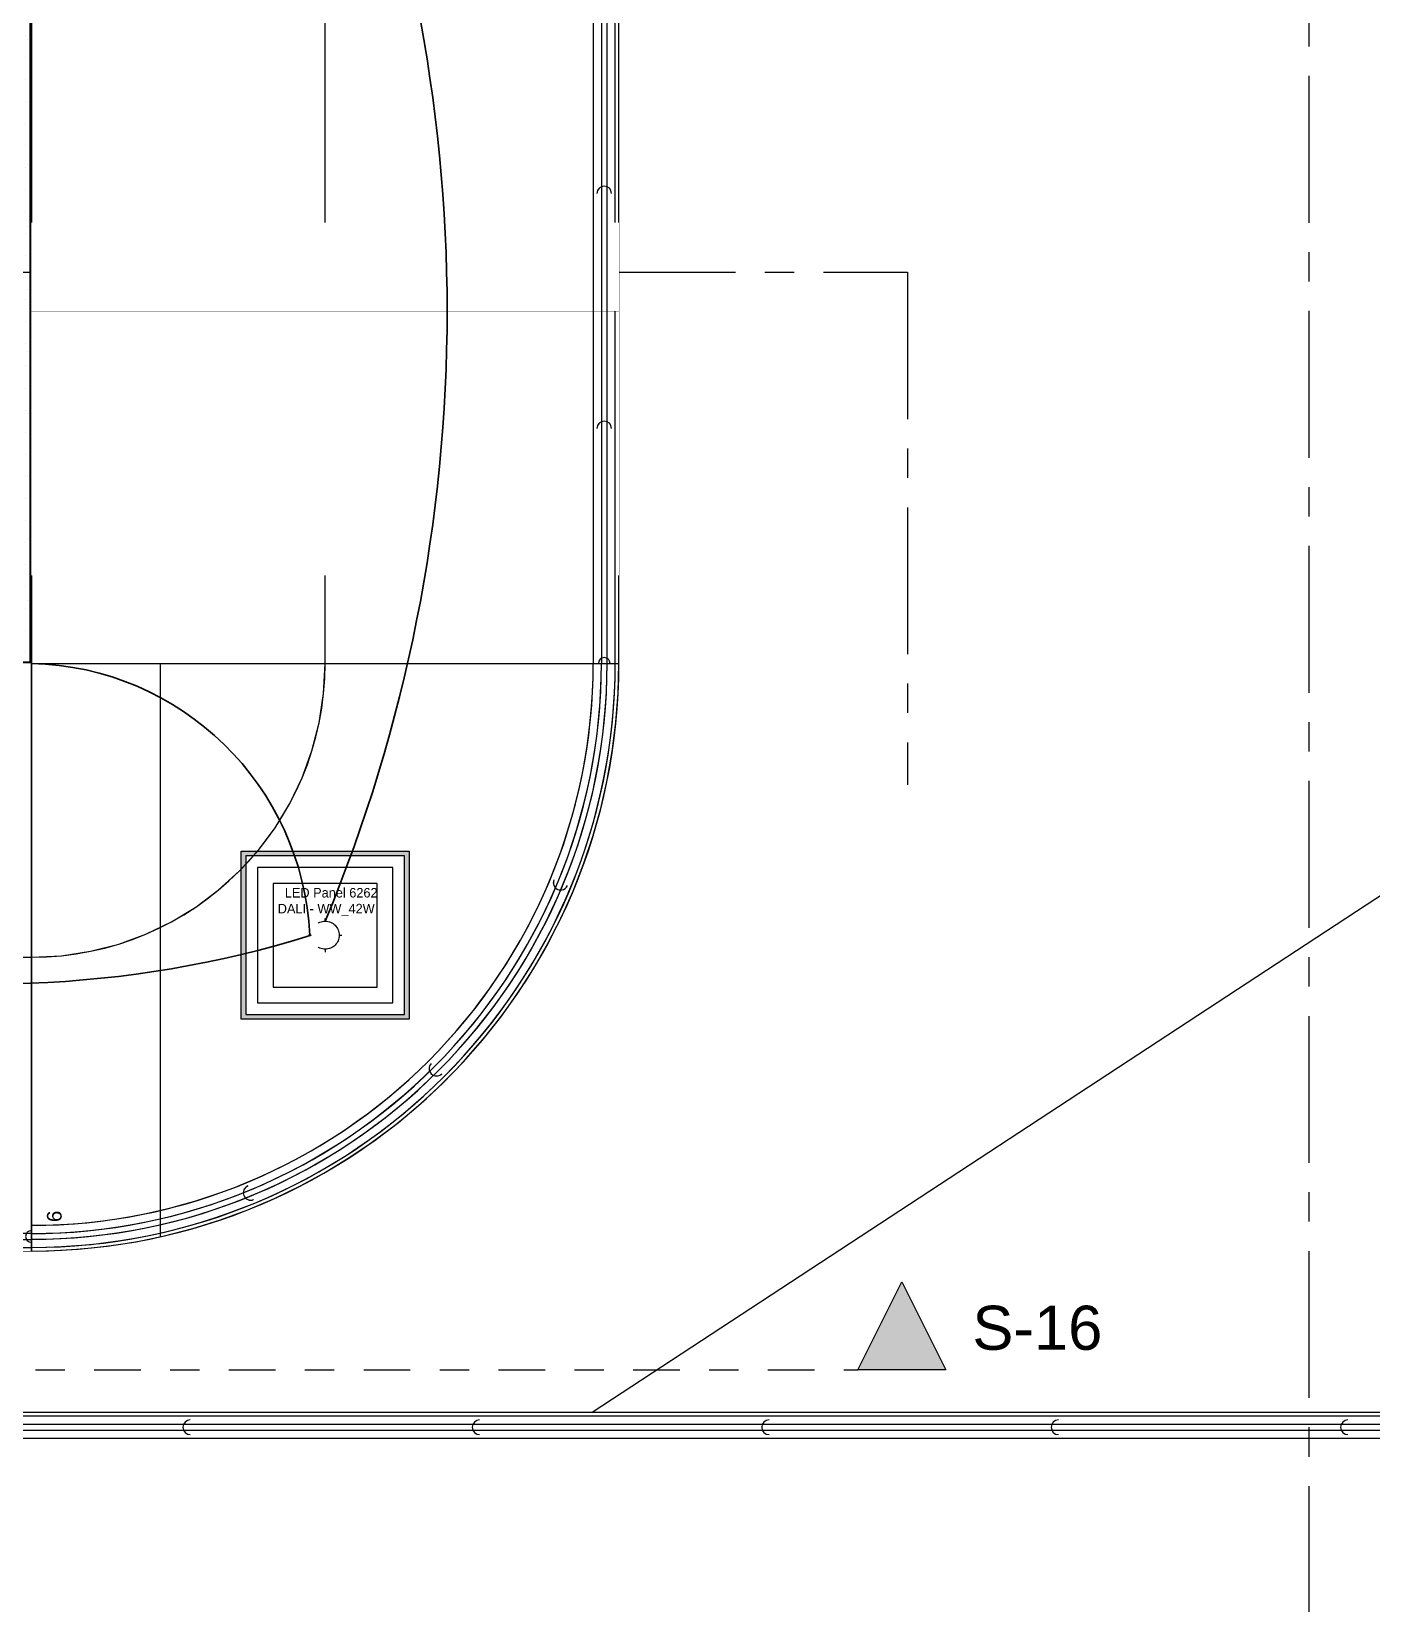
# Model space of a CAD drawing. Header units: inches. Extents: x -38 to 5698, y -33 to 92.
# Drawn here: x 303.47 to 308.03, y 19.15 to 24.5 of the extents above; entities that cross this region are included whole.
import ezdxf
from ezdxf.lldxf.tags import DXFTag

# ---------------------------------------------------------------- set-up
doc = ezdxf.new("R2010")
doc.units = ezdxf.units.IN
doc.header["$MEASUREMENT"] = 0
doc.set_wipeout_variables(frame=1)
for name, pattern in [('ACAD_ISO04W100', [30, 24, -3, 0, -3]), ('DASHED', [0.75, 0.5, -0.25]), ('Punto & Raya', [0.65, 0.5, -0.075, 0, -0.075]), ('Punto & Rayas', [0.335139, 0.15875, -0.088194, 0, -0.088194]), ('Raya Pequeña', [0.141111, 0.070556, -0.070556]), ('Wipeout_Contour', [1, 0, -1])]:
    doc.linetypes.add(name, pattern=pattern)
for name, color, linetype in [('02 _ ARQ _ ALB _ Ejes Generales', 7, 'Continuous'), ('02 _ ARQ _ ZON _ Espacio.3D', 7, 'Continuous'), ('08 _ STR _ EXT _ 07 Losa Aligerada', 7, 'Continuous'), ('08 _ STR _ EXT _ 11 Escaleras', 7, 'Continuous'), ('08 _ STR _ EXT _ 12 Ascensor', 7, 'Continuous'), ('Dibujo 2D - General', 7, 'Continuous'), ('Interior - Escaleras & Barandillas', 7, 'Continuous'), ('Marcador - Secciones', 251, 'Continuous')]:
    doc.layers.add(name, color=color, linetype=linetype)
for name, color, linetype, lineweight in [('ALUMBRADO_PVC', 6, 'PVC1', 30), ('Luminaria', 9, 'Continuous', 9), ('Luminarias', 5, 'Continuous', 20)]:
    doc.layers.add(name, color=color, linetype=linetype, lineweight=lineweight)
doc.styles.add('Estilo_Generado_3', font='arial.ttf')
doc.styles.add('{18b73a54-fa43-428c-adcb-c1c7bbdf2c84}', font='Simplex.shx')
tags = doc.linetypes.add('PVC1', pattern='A,1,-0.19772,["PVC",{18b73a54-fa43-428c-adcb-c1c7bbdf2c84},S=0.13,R=0,X=0,Y=-0.061851],-0.507647', length=1.705367).pattern_tags.tags
tags[6] = DXFTag(74, 10)
pattern_1 = [(0, (277.50004, 6e-09), (0, 0.3897114), [0.024375, -0.200625]), (0, (277.61254, 0.19486), (0, 0.3897114), [0.024375, -0.200625]), (60, (277.50004, 6e-09), (-0.3375, 0.1948557), [0.024375, -0.200625]), (60, (277.72504, 6e-09), (-0.3375, 0.1948557), [0.024375, -0.200625]), (120, (277.5244, 6e-09), (0.3375, 0.1948557), [0.024375, -0.200625]), (120, (277.7494, 6e-09), (0.3375, 0.1948557), [0.024375, -0.200625]), (0, (277.50004, 0.0375), (0, 0.075), [0, -0.075, 0, -0.1125]), (45, (277.53754, 0.0375), (-0.05303301, 0.05303301), [0, -0.05625, 0, -0.09375])]

# ---------------------------------------------------------------- blocks, each defined once
blk = doc.blocks.new('*U268')
at = {"layer": 'Luminarias', "linetype": 'DASHED', "lineweight": 0, "ltscale": 0.05}
blk.add_lwpolyline([(0, -0.005), (0, 0.005)], dxfattribs=at)
blk = doc.blocks.new('*U269')
at = {"color": 0, "linetype": 'ByBlock', "lineweight": -2, "transparency": 16777216}
blk.add_blockref('*U268', (0, 0.055), dxfattribs=at)
for p, rotation in [((-0.055, 0), 90), ((0.055, 0), 270), ((0, -0.055), 180)]:
    blk.add_blockref('*U268', p, dxfattribs=dict(at, rotation=rotation))
blk = doc.blocks.new('PANEL CUADRAD 60X60 AD')
at = {"layer": 'Luminarias'}
h = blk.add_hatch(dxfattribs=at)
h.set_pattern_fill('DOTS', color=6, scale=0.0015)
h.set_pattern_definition([(0, (-2127.458864, -786.8599919), (0.001190625, 0.00238125), [0, -0.00238125])])
h.paths.add_polyline_path([(-0.3, 0.3), (-0.3, -0.3), (0.3, -0.3), (0.3, 0.3)])
h.paths.add_polyline_path([(0.283, 0.283), (0.283, -0.283), (-0.283, -0.283), (-0.283, 0.283)], flags=16)
h.paths.add_polyline_path([(0.2415, 0.2415), (0.2415, -0.2415), (-0.2415, -0.2415), (-0.2415, 0.2415)], flags=0)
h.paths.add_polyline_path([(0.1851, 0.1851), (0.1851, -0.1851), (-0.1851, -0.1851), (-0.1851, 0.1851)], flags=0)
h.paths.add_polyline_path([(0.05, 0, -1), (-0.05, 0, -1)], flags=0)
h.paths.add_polyline_path([(-0.1815, 0.0591), (0.2115, 0.0591), (0.2115, 0.1859), (-0.1815, 0.1859)], flags=8)
at = {"layer": 'Luminarias', "color": 6, "lineweight": 0}
for points in [[(-0.3, 0.3), (0.3, 0.3), (0.3, -0.3), (-0.3, -0.3)], [(-0.283, -0.283), (0.283, -0.283), (0.283, 0.283), (-0.283, 0.283)], [(-0.2415, -0.2415), (0.2415, -0.2415), (0.2415, 0.2415), (-0.2415, 0.2415)], [(-0.1851, -0.1851), (0.1851, -0.1851), (0.1851, 0.1851), (-0.1851, 0.1851)]]:
    blk.add_lwpolyline(points, close=True, dxfattribs=at)
at = {"layer": 'Luminarias', "color": 6}
blk.add_lwpolyline([(-0.3, 0.3), (0.3, 0.3), (0.3, -0.3), (-0.3, -0.3)], close=True, dxfattribs=at)
at = {"layer": 'Luminarias', "color": 6, "linetype": 'DASHED', "lineweight": 0, "ltscale": 0.01}
blk.add_circle((0, 0), 0.05, dxfattribs=at)
at = {"color": 6}
blk.add_blockref('*U269', (0, 0), dxfattribs=at)
at = {"layer": 'Luminarias', "color": 6, "insert": (-0.1693, 0.1686), "char_height": 0.034, "width": 0.456812, "attachment_point": 1}
blk.add_mtext('  LED Panel 6262 DALI - WW_42W {\\Ftxt|c0;\\C4;\\P} ', dxfattribs=at)

msp = doc.modelspace()

# ---------------------------------------------------------------- hatches: boundary and pattern name
at = {"layer": '08 _ STR _ EXT _ 12 Ascensor', "linetype": 'Continuous', "lineweight": 9}
h = msp.add_hatch(dxfattribs=at)
h.set_pattern_fill('HORMIGÓN_EN_MASA_0002', style=0, pattern_type=2)
h.set_pattern_definition(pattern_1)
h.paths.add_polyline_path([(303.22, 24.5), (303.47, 24.5), (303.47, 24.75)])
h = msp.add_hatch(dxfattribs=at)
h.set_pattern_fill('HORMIGÓN_EN_MASA_0002', style=0, pattern_type=2)
h.set_pattern_definition(pattern_1)
h.paths.add_polyline_path([(303.22, 24.5), (303.22, 22.6), (303.47, 22.6), (303.47, 24.5)])
h = msp.add_hatch(dxfattribs=at)
h.set_pattern_fill('HORMIGÓN_EN_MASA_0002', style=0, pattern_type=2)
h.set_pattern_definition(pattern_1)
h.paths.add_polyline_path([(303.22, 22.6), (303.47, 22.35), (303.47, 22.6)])
h = msp.add_hatch(dxfattribs=at)
h.set_pattern_fill('HORMIGÓN_EN_MASA_0002', style=0, pattern_type=2)
h.set_pattern_definition(pattern_1)
h.paths.add_polyline_path([(303.22, 22.35), (303.47, 22.35), (303.22, 22.6)])
at = {"layer": 'Marcador - Secciones', "linetype": 'Continuous', "lineweight": 20}
msp.add_hatch(color=152, dxfattribs=at).paths.add_polyline_path([(306.5833, 19.9456), (306.4333, 20.2456), (306.2833, 19.9456)])

# ---------------------------------------------------------------- linework, layer by layer
at = {"layer": '02 _ ARQ _ ALB _ Ejes Generales', "color": 251, "linetype": 'Punto & Raya', "lineweight": 13}
msp.add_line((307.82, 3.05), (307.82, 44.9), dxfattribs=at)
at = {"layer": '02 _ ARQ _ ZON _ Espacio.3D', "color": 254, "linetype": 'Continuous', "lineweight": 0, "flags": 128}
msp.add_lwpolyline([(300.57, 24.85), (301.07, 24.85), (301.07, 26.75, -0.137976), (303.0252, 27.3), (316.82, 27.3, -1), (316.82, 19.8), (303.0252, 19.8, -0.137981), (301.07, 20.35), (301.07, 22.25), (300.57, 22.25), (300.57, 22.7), (301.07, 22.7), (301.07, 24.4), (300.57, 24.4)], format="xyb", close=True, dxfattribs=at)
at = {"layer": '08 _ STR _ EXT _ 07 Losa Aligerada', "color": 254, "linetype": 'Continuous', "lineweight": 18, "flags": 128}
msp.add_lwpolyline([(303.0252, 19.8, -0.137981), (301.07, 20.35), (301.07, 22.3499), (301.07, 22.6), (301.07, 24.5), (301.07, 24.7499), (301.07, 26.75, -0.137981), (303.0252, 27.3), (316.82, 27.3, -1), (316.82, 19.8)], format="xyb", close=True, dxfattribs=at)
at = {"layer": '08 _ STR _ EXT _ 11 Escaleras', "color": 161, "linetype": 'ACAD_ISO04W100', "lineweight": 13}
for p, q in [((305.47, 23.55), (303.47, 23.55)), ((305.47, 22.95), (303.47, 22.95)), ((305.47, 22.35), (302.6744, 22.35)), ((302.9744, 21.35), (303.47, 21.35))]:
    msp.add_line(p, q, dxfattribs=at)
at = {"layer": '08 _ STR _ EXT _ 12 Ascensor', "color": 7, "linetype": 'Continuous', "lineweight": 80, "flags": 128}
for points in [[(303.47, 22.35), (303.47, 24.75)], [(301.07, 22.35), (303.47, 22.35)]]:
    msp.add_lwpolyline(points, dxfattribs=at)
at = {"layer": 'Dibujo 2D - General', "color": 252, "linetype": 'Continuous', "lineweight": 13}
msp.add_line((316.82, 27.3), (305.3789, 19.8), dxfattribs=at)
at = {"layer": 'Interior - Escaleras & Barandillas', "color": 161, "linetype": 'Continuous', "lineweight": 13}
for p, q in [((316.82, 19.7875), (303.0252, 19.7875)), ((316.82, 19.7598), (303.0252, 19.7598)), ((303.0252, 19.7403), (316.82, 19.7403)), ((303.0252, 19.7125), (316.82, 19.7125))]:
    msp.add_line(p, q, dxfattribs=at)
at = {"layer": 'Interior - Escaleras & Barandillas', "color": 161, "linetype": 'Continuous', "lineweight": 13, "flags": 128}
for points in [[(305.2485, 21.6133, 1), (305.2947, 21.5942)], [(305.2486, 21.6132, 1), (305.2948, 21.5941)], [(304.8312, 20.9888, 1), (304.8666, 20.9535)], [(304.8313, 20.9885, 1), (304.8667, 20.9532)], [(304.2067, 20.5715, 1), (304.2258, 20.5253)], [(304.2068, 20.5711, 1), (304.2259, 20.5249)], [(304.0105, 19.775, 1), (304.0105, 19.725, 1)], [(304.9958, 19.775, 1), (304.9958, 19.725, 1)], [(305.9812, 19.775, 1), (305.9812, 19.725, 1)], [(306.9665, 19.775, 1), (306.9665, 19.725, 1)], [(307.9519, 19.775, 1), (307.9519, 19.725, 1)]]:
    msp.add_lwpolyline(points, format="xyb", dxfattribs=at)
at = {"layer": 'Marcador - Secciones', "color": 251, "linetype": 'Punto & Raya', "lineweight": 13}
for p, q in [((282.1667, 23.6815), (306.4526, 23.6815)), ((306.4526, 23.6815), (306.4526, 21.9367))]:
    msp.add_line(p, q, dxfattribs=at)
at = {"layer": 'Marcador - Secciones', "color": 251, "linetype": 'Punto & Rayas', "lineweight": 13}
msp.add_line((300.0136, 19.9456), (306.2833, 19.9456), dxfattribs=at)
at = {"layer": 'Marcador - Secciones', "color": 152, "linetype": 'Continuous', "lineweight": 20, "flags": 128}
msp.add_lwpolyline([(306.5833, 19.9456), (306.2833, 19.9456), (306.4333, 20.2456)], close=True, dxfattribs=at)

# ---------------------------------------------------------------- block references
at = {"layer": 'Luminaria', "xscale": 0.9538673662839494, "yscale": 0.9538673662839494, "zscale": 0.9538673662839494}
msp.add_blockref('PANEL CUADRAD 60X60 AD', (304.47, 21.425), dxfattribs=at)

# ---------------------------------------------------------------- texts
at = {"layer": '08 _ STR _ EXT _ 11 Escaleras', "color": 161, "lineweight": 13, "insert": (303.5475, 20.4875), "char_height": 0.05, "attachment_point": 4, "rotation": 270, "style": 'Estilo_Generado_3'}
msp.add_mtext('\\A1;{\\pql;\\fArial|b0|i0|c0|p34;9}', dxfattribs=at)
at = {"layer": 'Marcador - Secciones', "color": 152, "lineweight": 20, "insert": (306.6733, 20.0117), "char_height": 0.15, "attachment_point": 7, "style": 'Estilo_Generado_3'}
msp.add_mtext('\\A1;{\\pql;\\pt0;\\fArial|b0|i0|c0|p34;S-16}', dxfattribs=at)

# ---------------------------------------------------------------- next in the draw order: wipeouts: each hides what was drawn before it
at = {"color": 254, "linetype": 'Wipeout_Contour', "lineweight": 0, "ltscale": 3325.537391}
msp.add_wipeout([(305.47, 24.45), (303.47, 24.45), (303.47, 24.15), (305.47, 24.15)], dxfattribs=at).dxf.layer = '08 _ STR _ EXT _ 11 Escaleras'
at = {"color": 254, "linetype": 'Wipeout_Contour', "lineweight": 0, "ltscale": 3325.334741}
msp.add_wipeout([(303.47, 22.35), (305.47, 22.35), (305.47, 22.65), (303.47, 22.65)], dxfattribs=at).dxf.layer = '08 _ STR _ EXT _ 11 Escaleras'

# ---------------------------------------------------------------- next in the draw order: linework, layer by layer
at = {"layer": '08 _ STR _ EXT _ 11 Escaleras', "color": 161, "linetype": 'ACAD_ISO04W100', "lineweight": 13}
for p, q in [((303.47, 26.75), (303.47, 22.35)), ((303.47, 24.45), (305.47, 24.45)), ((303.47, 20.3496), (303.47, 22.35))]:
    msp.add_line(p, q, dxfattribs=at)
at = {"layer": '08 _ STR _ EXT _ 11 Escaleras', "color": 161, "linetype": 'Continuous', "lineweight": 13}
for p, q in [((303.9098, 22.35), (303.47, 22.35)), ((303.9098, 20.3989), (303.9098, 22.35)), ((305.47, 22.35), (303.9098, 22.35))]:
    msp.add_line(p, q, dxfattribs=at)
at = {"layer": '08 _ STR _ EXT _ 11 Escaleras', "color": 161, "linetype": 'ACAD_ISO04W100', "lineweight": 13}
for centre, radius, start, end in [((303.47, 22.3496), 2, 268.7994, 0.0126), ((303.47, 22.35), 1, 270, 0)]:
    msp.add_arc(centre, radius, start, end, dxfattribs=at)
at = {"layer": '08 _ STR _ EXT _ 11 Escaleras', "color": 167, "linetype": 'Continuous', "lineweight": 18}
msp.add_arc((303.47, 22.35), 2, 270, 0, dxfattribs=at)

# ---------------------------------------------------------------- next in the draw order: texts
at = {"layer": '08 _ STR _ EXT _ 11 Escaleras', "color": 161, "lineweight": 13, "char_height": 0.05, "attachment_point": 4, "style": 'Estilo_Generado_3'}
for s, insert in [('\\A1;{\\pql;\\fArial|b0|i0|c0|p34;16}', (305.2941, 24.2274)), ('\\A1;{\\pql;\\fArial|b0|i0|c0|p34;10}', (305.2941, 22.4274))]:
    msp.add_mtext(s, dxfattribs=dict(at, insert=insert))

# ---------------------------------------------------------------- next in the draw order: wipeouts: each hides what was drawn before it
at = {"color": 254, "linetype": 'Wipeout_Contour', "lineweight": 0, "ltscale": 3325.40056}
msp.add_wipeout([(305.47, 23.25), (303.47, 23.25), (303.47, 22.95), (305.47, 22.95)], dxfattribs=at).dxf.layer = '08 _ STR _ EXT _ 11 Escaleras'

# ---------------------------------------------------------------- next in the draw order: linework, layer by layer
at = {"layer": '08 _ STR _ EXT _ 11 Escaleras', "color": 161, "linetype": 'Continuous', "lineweight": 13}
msp.add_line((303.47, 25.1897), (303.47, 22.35), dxfattribs=at)
at = {"layer": '08 _ STR _ EXT _ 11 Escaleras', "color": 161, "linetype": 'ACAD_ISO04W100', "lineweight": 13}
msp.add_line((305.47, 23.25), (303.47, 23.25), dxfattribs=at)

# ---------------------------------------------------------------- next in the draw order: texts
at = {"layer": '08 _ STR _ EXT _ 11 Escaleras', "color": 161, "lineweight": 13, "insert": (305.2941, 23.0279), "char_height": 0.05, "attachment_point": 4, "style": 'Estilo_Generado_3'}
msp.add_mtext('\\A1;{\\pql;\\fArial|b0|i0|c0|p34;12}', dxfattribs=at)

# ---------------------------------------------------------------- next in the draw order: wipeouts: each hides what was drawn before it
at = {"color": 254, "linetype": 'Wipeout_Contour', "lineweight": 0, "ltscale": 3325.46811}
msp.add_wipeout([(305.47, 23.85), (303.47, 23.85), (303.47, 23.55), (305.47, 23.55)], dxfattribs=at).dxf.layer = '08 _ STR _ EXT _ 11 Escaleras'
at = {"color": 254, "linetype": 'Wipeout_Contour', "lineweight": 0, "ltscale": 3318.07308}
msp.add_wipeout([(301.7744, 22.35), (302.3744, 20.35), (303.47, 20.35), (303.47, 22.35)], dxfattribs=at).dxf.layer = '08 _ STR _ EXT _ 11 Escaleras'

# ---------------------------------------------------------------- next in the draw order: linework, layer by layer
at = {"layer": '08 _ STR _ EXT _ 11 Escaleras', "color": 161, "linetype": 'ACAD_ISO04W100', "lineweight": 13}
for p, q in [((305.47, 22.35), (305.47, 24.75)), ((303.47, 23.85), (305.47, 23.85))]:
    msp.add_line(p, q, dxfattribs=at)
at = {"layer": '08 _ STR _ EXT _ 11 Escaleras', "color": 167, "linetype": 'Continuous', "lineweight": 18}
msp.add_line((305.47, 23.85), (303.47, 23.85), dxfattribs=at)
at = {"layer": '08 _ STR _ EXT _ 11 Escaleras', "color": 161, "linetype": 'Continuous', "lineweight": 13}
msp.add_line((303.47, 22.35), (301.7744, 22.35), dxfattribs=at)
at = {"layer": 'Interior - Escaleras & Barandillas', "color": 161, "linetype": 'Raya Pequeña', "lineweight": 13}
msp.add_line((303.47, 20.4371), (302.7932, 20.4372), dxfattribs=at)

# ---------------------------------------------------------------- next in the draw order: texts
at = {"layer": '08 _ STR _ EXT _ 11 Escaleras', "color": 161, "lineweight": 13, "insert": (305.2941, 23.6279), "char_height": 0.05, "attachment_point": 4, "style": 'Estilo_Generado_3'}
msp.add_mtext('\\A1;{\\pql;\\fArial|b0|i0|c0|p34;14}', dxfattribs=at)

# ---------------------------------------------------------------- next in the draw order: wipeouts: each hides what was drawn before it
at = {"color": 254, "linetype": 'Wipeout_Contour', "lineweight": 0, "ltscale": 3325.434119}
msp.add_wipeout([(305.47, 23.55), (303.47, 23.55), (303.47, 23.25), (305.47, 23.25)], dxfattribs=at).dxf.layer = '08 _ STR _ EXT _ 11 Escaleras'
at = {"color": 254, "linetype": 'Wipeout_Contour', "lineweight": 0, "ltscale": 3325.367434}
msp.add_wipeout([(305.47, 22.95), (303.47, 22.95), (303.47, 22.65), (305.47, 22.65)], dxfattribs=at).dxf.layer = '08 _ STR _ EXT _ 11 Escaleras'

# ---------------------------------------------------------------- next in the draw order: linework, layer by layer
at = {"layer": '08 _ STR _ EXT _ 11 Escaleras', "color": 161, "linetype": 'ACAD_ISO04W100', "lineweight": 13}
for p, q in [((304.47, 22.35), (304.47, 24.75)), ((305.47, 22.65), (303.47, 22.65))]:
    msp.add_line(p, q, dxfattribs=at)
at = {"layer": '08 _ STR _ EXT _ 11 Escaleras', "color": 167, "linetype": 'Continuous', "lineweight": 18}
for p, q in [((305.47, 23.25), (303.47, 23.25)), ((305.47, 22.65), (303.47, 22.65))]:
    msp.add_line(p, q, dxfattribs=at)

# ---------------------------------------------------------------- next in the draw order: texts
at = {"layer": '08 _ STR _ EXT _ 11 Escaleras', "color": 161, "lineweight": 13, "char_height": 0.05, "attachment_point": 4, "style": 'Estilo_Generado_3'}
for s, insert in [('\\A1;{\\pql;\\fArial|b0|i0|c0|p34;13}', (305.2941, 23.3274)), ('\\A1;{\\pql;\\fArial|b0|i0|c0|p34;11}', (305.2992, 22.7279))]:
    msp.add_mtext(s, dxfattribs=dict(at, insert=insert))

# ---------------------------------------------------------------- next in the draw order: wipeouts: each hides what was drawn before it
at = {"color": 254, "linetype": 'Wipeout_Contour', "lineweight": 0, "ltscale": 3325.572681}
msp.add_wipeout([(305.47, 24.75), (303.47, 24.75), (303.47, 24.45), (305.47, 24.45)], dxfattribs=at).dxf.layer = '08 _ STR _ EXT _ 11 Escaleras'
at = {"color": 254, "linetype": 'Wipeout_Contour', "lineweight": 0, "ltscale": 3325.502534}
msp.add_wipeout([(305.47, 24.15), (303.47, 24.15), (303.47, 23.85), (305.47, 23.85)], dxfattribs=at).dxf.layer = '08 _ STR _ EXT _ 11 Escaleras'

# ---------------------------------------------------------------- next in the draw order: linework, layer by layer
at = {"layer": '08 _ STR _ EXT _ 11 Escaleras', "color": 161, "linetype": 'ACAD_ISO04W100', "lineweight": 13}
msp.add_line((303.47, 24.15), (305.47, 24.15), dxfattribs=at)

# ---------------------------------------------------------------- next in the draw order: texts
at = {"layer": '08 _ STR _ EXT _ 11 Escaleras', "color": 161, "lineweight": 13, "insert": (305.2941, 23.9274), "char_height": 0.05, "attachment_point": 4, "style": 'Estilo_Generado_3'}
msp.add_mtext('\\A1;{\\pql;\\fArial|b0|i0|c0|p34;15}', dxfattribs=at)

# ---------------------------------------------------------------- next in the draw order: wipeouts: each hides what was drawn before it
at = {"color": 254, "linetype": 'Wipeout_Contour', "lineweight": 0, "ltscale": 3325.454396}
msp.add_wipeout([(305.47, 24.75), (303.47, 24.75), (303.47, 22.35), (305.47, 22.35)], dxfattribs=at).dxf.layer = '08 _ STR _ EXT _ 11 Escaleras'

# ---------------------------------------------------------------- next in the draw order: linework, layer by layer
at = {"layer": '08 _ STR _ EXT _ 11 Escaleras', "color": 167, "linetype": 'Continuous', "lineweight": 18}
for p, q in [((305.47, 24.45), (303.47, 24.45)), ((305.47, 24.15), (303.47, 24.15)), ((305.47, 22.95), (303.47, 22.95)), ((303.47, 22.35), (301.7744, 22.35))]:
    msp.add_line(p, q, dxfattribs=at)
at = {"layer": '08 _ STR _ EXT _ 11 Escaleras', "color": 161, "linetype": 'Raya Pequeña', "lineweight": 13}
msp.add_line((303.47, 22.4897), (305.47, 22.4897), dxfattribs=at)
at = {"layer": '08 _ STR _ EXT _ 11 Escaleras', "color": 161, "linetype": 'Continuous', "lineweight": 13}
msp.add_line((303.47, 22.35), (303.47, 20.35), dxfattribs=at)
msp.add_arc((303.47, 22.35), 2, 270, 360, dxfattribs=at)

# ---------------------------------------------------------------- next in the draw order: wipeouts: each hides what was drawn before it
at = {"color": 254, "linetype": 'Wipeout_Contour', "lineweight": 0, "ltscale": 3325.502534}
msp.add_wipeout([(305.47, 24.15), (303.47, 24.15), (303.47, 23.85), (305.47, 23.85)], dxfattribs=at).dxf.layer = '08 _ STR _ EXT _ 11 Escaleras'

# ---------------------------------------------------------------- next in the draw order: linework, layer by layer
at = {"layer": '08 _ STR _ EXT _ 11 Escaleras', "color": 161, "linetype": 'Continuous', "lineweight": 13}
msp.add_line((305.47, 22.35), (305.47, 24.75), dxfattribs=at)
at = {"layer": 'Interior - Escaleras & Barandillas', "color": 161, "linetype": 'Continuous', "lineweight": 13, "flags": 128}
msp.add_lwpolyline([(305.445, 23.95, 1), (305.395, 23.95, 1)], format="xyb", dxfattribs=at)

# ---------------------------------------------------------------- next in the draw order: wipeouts: each hides what was drawn before it
at = {"color": 254, "linetype": 'Wipeout_Contour', "lineweight": 0, "ltscale": 3325.537391}
msp.add_wipeout([(305.47, 24.45), (303.47, 24.45), (303.47, 24.15), (305.47, 24.15)], dxfattribs=at).dxf.layer = '08 _ STR _ EXT _ 11 Escaleras'
at = {"color": 254, "linetype": 'Wipeout_Contour', "lineweight": 0, "ltscale": 3325.334741}
msp.add_wipeout([(303.47, 22.65), (303.47, 22.35), (305.47, 22.35), (305.47, 22.65)], dxfattribs=at).dxf.layer = '08 _ STR _ EXT _ 11 Escaleras'

# ---------------------------------------------------------------- next in the draw order: linework, layer by layer
at = {"layer": 'Interior - Escaleras & Barandillas', "color": 167, "linetype": 'Continuous', "lineweight": 18, "flags": 128}
msp.add_lwpolyline([(305.44, 22.35, 1), (305.4, 22.35, 1)], format="xyb", dxfattribs=at)
msp.add_lwpolyline([(305.44, 22.35, 1), (305.4, 22.35, 1)], format="xyb", dxfattribs=at)

# ---------------------------------------------------------------- next in the draw order: wipeouts: each hides what was drawn before it
at = {"color": 254, "linetype": 'Wipeout_Contour', "lineweight": 0, "ltscale": 3325.572681}
msp.add_wipeout([(305.47, 24.75), (303.47, 24.75), (303.47, 24.45), (305.47, 24.45)], dxfattribs=at).dxf.layer = '08 _ STR _ EXT _ 11 Escaleras'
at = {"color": 254, "linetype": 'Wipeout_Contour', "lineweight": 0, "ltscale": 3320.617297}
msp.add_wipeout([(303.17, 22.35), (303.17, 20.35), (303.47, 20.35), (303.47, 22.35)], dxfattribs=at).dxf.layer = '08 _ STR _ EXT _ 11 Escaleras'

# ---------------------------------------------------------------- next in the draw order: linework, layer by layer
at = {"layer": '08 _ STR _ EXT _ 11 Escaleras', "color": 167, "linetype": 'Continuous', "lineweight": 18}
for p, q in [((303.47, 24.75), (303.47, 22.35)), ((304.47, 22.35), (304.47, 24.75)), ((305.47, 22.35), (305.47, 24.75)), ((303.47, 20.35), (303.47, 22.35)), ((303.47, 22.35), (305.47, 22.35)), ((302.0744, 21.35), (303.47, 21.35))]:
    msp.add_line(p, q, dxfattribs=at)
msp.add_arc((303.47, 22.35), 1, 270, 0, dxfattribs=at)
at = {"layer": 'ALUMBRADO_PVC', "linetype": 'PVC1', "ltscale": 0.4}
for centre, radius, start, end in [((303.4483, 21.38), 0.9702, 2.6566, 88.7204), ((303.3349, 24.9124), 3.653, 226.7871, 287.3181)]:
    msp.add_arc(centre, radius, start, end, dxfattribs=at)
at = {"layer": 'Interior - Escaleras & Barandillas', "color": 161, "linetype": 'Raya Pequeña', "lineweight": 13}
for p, q in [((303.47, 20.4093), (302.8092, 20.4094)), ((302.8205, 20.3899), (303.47, 20.3898)), ((302.8365, 20.3622), (303.47, 20.3621))]:
    msp.add_line(p, q, dxfattribs=at)
at = {"layer": 'Interior - Escaleras & Barandillas', "color": 167, "linetype": 'Continuous', "lineweight": 18, "flags": 128}
msp.add_lwpolyline([(303.47, 20.4196, 1), (303.47, 20.3796)], format="xyb", dxfattribs=at)
at = {"layer": 'Interior - Escaleras & Barandillas', "color": 161, "linetype": 'Continuous', "lineweight": 13}
for centre, radius, start, end in [((303.47, 22.35), 1.9875, 270, 0), ((303.47, 22.35), 1.9125, 270, 0), ((303.47, 22.35), 1.9598, 270, 0), ((303.47, 22.35), 1.9403, 270, 0), ((303.47, 22.3496), 1.9875, 270, 0.0127), ((303.47, 22.3496), 1.9125, 270.0002, 0.0129), ((303.47, 22.3496), 1.9598, 270, 0.0127), ((303.47, 22.3496), 1.9403, 270.0002, 0.0127)]:
    msp.add_arc(centre, radius, start, end, dxfattribs=at)

# ---------------------------------------------------------------- next in the draw order: wipeouts: each hides what was drawn before it
at = {"color": 254, "linetype": 'Wipeout_Contour', "lineweight": 0, "ltscale": 3325.367434}
msp.add_wipeout([(305.47, 22.95), (303.47, 22.95), (303.47, 22.65), (305.47, 22.65)], dxfattribs=at).dxf.layer = '08 _ STR _ EXT _ 11 Escaleras'

# ---------------------------------------------------------------- next in the draw order: wipeouts: each hides what was drawn before it
at = {"color": 254, "linetype": 'Wipeout_Contour', "lineweight": 0, "ltscale": 3325.40056}
msp.add_wipeout([(305.47, 23.25), (303.47, 23.25), (303.47, 22.95), (305.47, 22.95)], dxfattribs=at).dxf.layer = '08 _ STR _ EXT _ 11 Escaleras'

# ---------------------------------------------------------------- next in the draw order: linework, layer by layer
at = {"layer": 'Interior - Escaleras & Barandillas', "color": 161, "linetype": 'Continuous', "lineweight": 13, "flags": 128}
msp.add_lwpolyline([(305.445, 23.15, 1), (305.395, 23.15, 1)], format="xyb", dxfattribs=at)

# ---------------------------------------------------------------- next in the draw order: wipeouts: each hides what was drawn before it
at = {"color": 254, "linetype": 'Wipeout_Contour', "lineweight": 0, "ltscale": 3325.434119}
msp.add_wipeout([(305.47, 23.55), (303.47, 23.55), (303.47, 23.25), (305.47, 23.25)], dxfattribs=at).dxf.layer = '08 _ STR _ EXT _ 11 Escaleras'

# ---------------------------------------------------------------- next in the draw order: linework, layer by layer
at = {"layer": '08 _ STR _ EXT _ 11 Escaleras', "color": 167, "linetype": 'Continuous', "lineweight": 18}
msp.add_line((305.47, 23.55), (303.47, 23.55), dxfattribs=at)
at = {"layer": 'Interior - Escaleras & Barandillas', "color": 161, "linetype": 'Continuous', "lineweight": 13}
msp.add_line((305.4575, 22.35), (305.4575, 24.75), dxfattribs=at)

# ---------------------------------------------------------------- next in the draw order: wipeouts: each hides what was drawn before it
at = {"color": 254, "linetype": 'Wipeout_Contour', "lineweight": 0, "ltscale": 3325.46811}
msp.add_wipeout([(305.47, 23.85), (303.47, 23.85), (303.47, 23.55), (305.47, 23.55)], dxfattribs=at).dxf.layer = '08 _ STR _ EXT _ 11 Escaleras'

# ---------------------------------------------------------------- next in the draw order: linework, layer by layer
at = {"layer": 'ALUMBRADO_PVC', "linetype": 'PVC1', "ltscale": 0.4}
msp.add_arc((299.4806, 23.55), 5.4046, 337.3962, 22.6041, dxfattribs=at)
at = {"layer": 'Interior - Escaleras & Barandillas', "color": 161, "linetype": 'Continuous', "lineweight": 13}
for p, q in [((305.3825, 24.75), (305.3825, 22.35)), ((305.4103, 24.75), (305.4103, 22.35)), ((305.4298, 22.35), (305.4298, 24.75))]:
    msp.add_line(p, q, dxfattribs=at)

doc.saveas('drawing.dxf')
